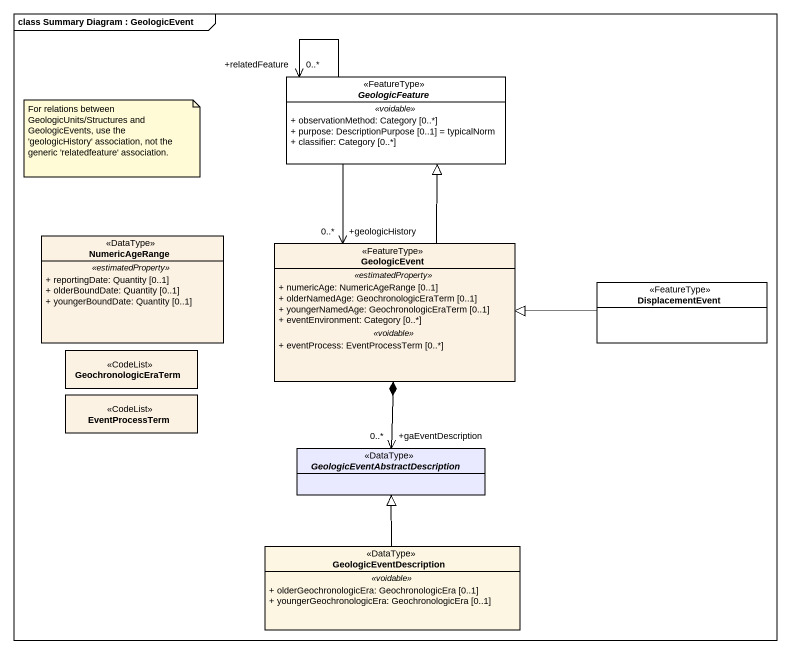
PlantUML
@startuml
mainframe class Summary Diagram : GeologicEvent
hide circle
hide empty members
skinparam classAttributeIconSize 0
abstract class GeologicFeature <<FeatureType>> #FFFFFF {
  .. <<voidable>> ..
  + observationMethod: Category [0..*]
  + purpose: DescriptionPurpose [0..1] = typicalNorm
  + classifier: Category [0..*]
}
class NumericAgeRange <<DataType>> #FCF2E3 {
  .. <<estimatedProperty>> ..
  + reportingDate: Quantity [0..1]
  + olderBoundDate: Quantity [0..1]
  + youngerBoundDate: Quantity [0..1]
}
class GeologicEvent <<FeatureType>> #FCF2E3 {
  .. <<estimatedProperty>> ..
  + numericAge: NumericAgeRange [0..1]
  + olderNamedAge: GeochronologicEraTerm [0..1]
  + youngerNamedAge: GeochronologicEraTerm [0..1]
  + eventEnvironment: Category [0..*]
  .. <<voidable>> ..
  + eventProcess: EventProcessTerm [0..*]
}
class DisplacementEvent <<FeatureType>> #FFFFFF
class GeochronologicEraTerm <<CodeList>> #FCF2E3
class EventProcessTerm <<CodeList>> #FCF2E3
abstract class "GeologicEventAbstractDescription" as GeologicEventAbstractDescrip <<DataType>> #E9E9FF
class GeologicEventDescription <<DataType>> {
  .. <<voidable>> ..
  + olderGeochronologicEra: GeochronologicEra [0..1]
  + youngerGeochronologicEra: GeochronologicEra [0..1]
}
GeologicFeature --> "+relatedFeature\n0..*" GeologicFeature
GeologicFeature --> "+geologicHistory\n0..*" GeologicEvent
GeologicEvent -up-|> GeologicFeature
GeologicEvent *--> "+gaEventDescription\n0..*" GeologicEventAbstractDescrip
DisplacementEvent -left-|> GeologicEvent
GeologicEventDescription -up-|> GeologicEventAbstractDescrip
note as N1
  For relations between GeologicUnits/Structures and GeologicEvents, use the 'geologicHistory' association, not the generic 'relatedfeature' association.
end note
@enduml
